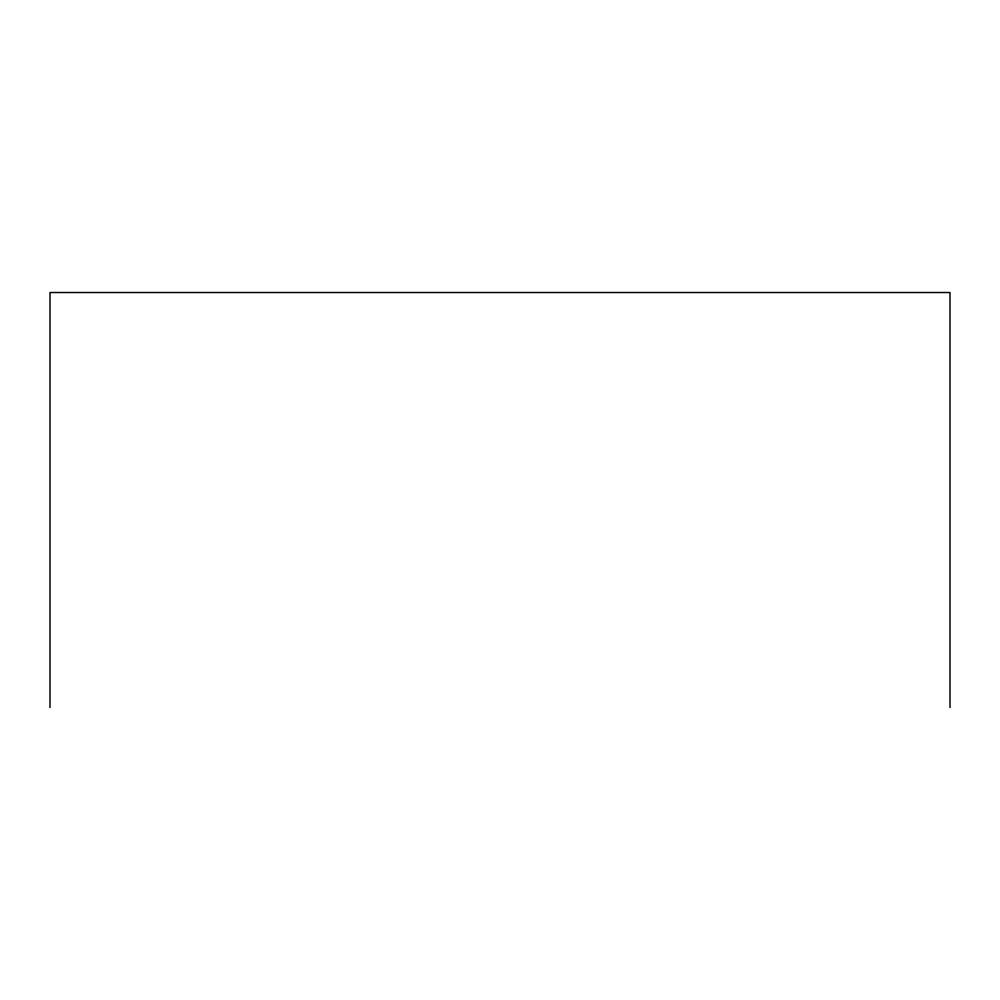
<?xml version="1.0" encoding="UTF-8"?>
<svg xmlns="http://www.w3.org/2000/svg" width="1000" height="1000" viewBox="0 0 1000 1000"><rect width="100%" height="100%" fill="white"/><g stroke="black" fill="none" stroke-linecap="round" stroke-linejoin="round"><path stroke-width="1.5" d="M950 707.475L950 292.525L50 292.525L50 707.475"/></g></svg>
